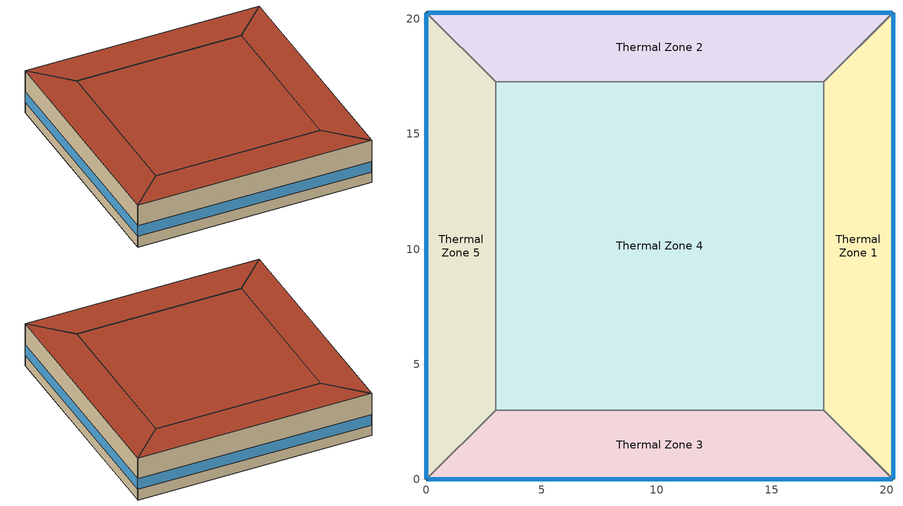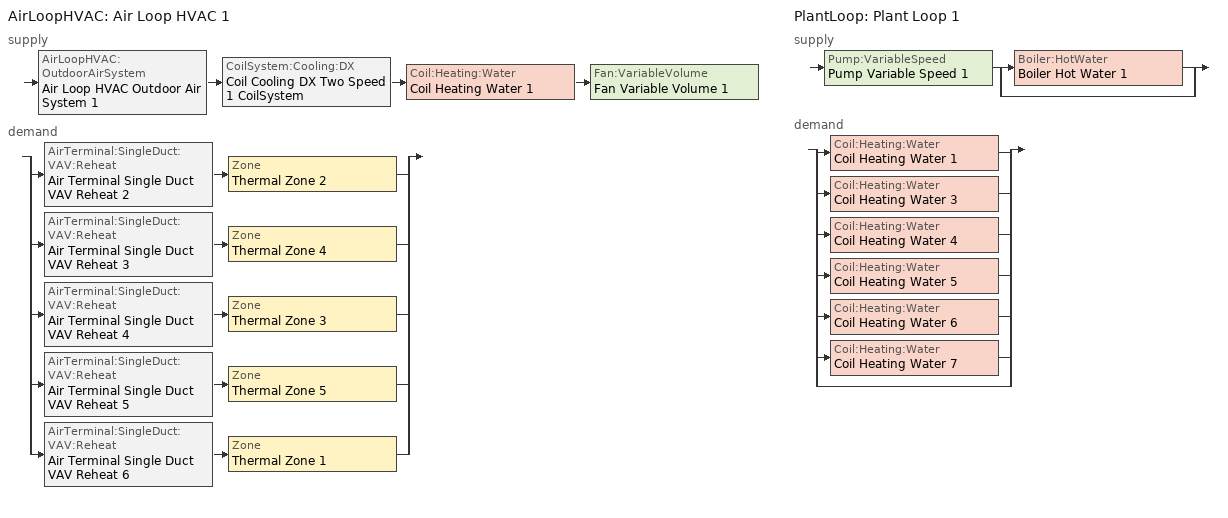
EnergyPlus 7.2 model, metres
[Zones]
Thermal Zone 3
 floor ground (000_ExtSlabCarpet_4in_ClimateZone 1-8): 20.27,0 0,0 3,3 17.27,3 z0
 wall outside (ASHRAE_189.1-2009_ExtWall_SteelFrame_ClimateZone 4-8): 0,0 20.27,0 z0:4
 wall to Thermal Zone 5 (000_Interior Wall): 3,3 0,0 z0:4
 wall to Thermal Zone 4 (000_Interior Wall): 17.27,3 3,3 z0:4
 wall to Thermal Zone 1 (000_Interior Wall): 20.27,0 17.27,3 z0:4
 window (ASHRAE_189.1-2009_ExtWindow_ClimateZone 4-5): 0.03,0 20.25,0 z1:2
 roof outside (ASHRAE_189.1-2009_ExtRoof_IEAD_ClimateZone 2-5): 17.27,3 3,3 0,0 20.27,0 z4
Thermal Zone 2
 floor ground (000_ExtSlabCarpet_4in_ClimateZone 1-8): 0,20.27 20.27,20.27 17.27,17.27 3,17.27 z0
 wall outside (ASHRAE_189.1-2009_ExtWall_SteelFrame_ClimateZone 4-8): 20.27,20.27 0,20.27 z0:4
 wall to Thermal Zone 5 (000_Interior Wall): 0,20.27 3,17.27 z0:4
 wall to Thermal Zone 4 (000_Interior Wall): 3,17.27 17.27,17.27 z0:4
 wall to Thermal Zone 1 (000_Interior Wall): 17.27,17.27 20.27,20.27 z0:4
 window (ASHRAE_189.1-2009_ExtWindow_ClimateZone 4-5): 20.25,20.27 0.03,20.27 z1:2
 roof outside (ASHRAE_189.1-2009_ExtRoof_IEAD_ClimateZone 2-5): 3,17.27 17.27,17.27 20.27,20.27 0,20.27 z4
Thermal Zone 1
 floor ground (000_ExtSlabCarpet_4in_ClimateZone 1-8): 20.27,20.27 20.27,0 17.27,3 17.27,17.27 z0
 wall outside (ASHRAE_189.1-2009_ExtWall_SteelFrame_ClimateZone 4-8): 20.27,0 20.27,20.27 z0:4
 wall to Thermal Zone 4 (000_Interior Wall): 17.27,17.27 17.27,3 z0:4
 window (ASHRAE_189.1-2009_ExtWindow_ClimateZone 4-5): 20.27,0.03 20.27,20.25 z1:2
 roof outside (ASHRAE_189.1-2009_ExtRoof_IEAD_ClimateZone 2-5): 17.27,17.27 17.27,3 20.27,0 20.27,20.27 z4
Thermal Zone 4
 floor ground (000_ExtSlabCarpet_4in_ClimateZone 1-8): 3,3 3,17.27 17.27,17.27 17.27,3 z0
 wall to Thermal Zone 5 (000_Interior Wall): 3,17.27 3,3 z0:4
 roof outside (ASHRAE_189.1-2009_ExtRoof_IEAD_ClimateZone 2-5): 17.27,3 17.27,17.27 3,17.27 3,3 z4
Thermal Zone 5
 floor ground (000_ExtSlabCarpet_4in_ClimateZone 1-8): 0,0 0,20.27 3,17.27 3,3 z0
 wall outside (ASHRAE_189.1-2009_ExtWall_SteelFrame_ClimateZone 4-8): 0,20.27 0,0 z0:4
 window (ASHRAE_189.1-2009_ExtWindow_ClimateZone 4-5): 0,20.25 0,0.03 z1:2
 roof outside (ASHRAE_189.1-2009_ExtRoof_IEAD_ClimateZone 2-5): 3,3 3,17.27 0,20.27 0,0 z4
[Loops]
AirLoopHVAC 'Air Loop HVAC 1'
 supply: AirLoopHVAC:OutdoorAirSystem 'Air Loop HVAC Outdoor Air System 1' > CoilSystem:Cooling:DX 'Coil Cooling DX Two Speed 1 CoilSystem' > Coil:Heating:Water 'Coil Heating Water 1' > Fan:VariableVolume 'Fan Variable Volume 1'
 demand: split
  | AirTerminal:SingleDuct:VAV:Reheat 'Air Terminal Single Duct VAV Reheat 2' > Zone 'Thermal Zone 2'
  | AirTerminal:SingleDuct:VAV:Reheat 'Air Terminal Single Duct VAV Reheat 3' > Zone 'Thermal Zone 4'
  | AirTerminal:SingleDuct:VAV:Reheat 'Air Terminal Single Duct VAV Reheat 4' > Zone 'Thermal Zone 3'
  | AirTerminal:SingleDuct:VAV:Reheat 'Air Terminal Single Duct VAV Reheat 5' > Zone 'Thermal Zone 5'
  | AirTerminal:SingleDuct:VAV:Reheat 'Air Terminal Single Duct VAV Reheat 6' > Zone 'Thermal Zone 1'
PlantLoop 'Plant Loop 1'
 supply: Pump:VariableSpeed 'Pump Variable Speed 1' > split
  | Boiler:HotWater 'Boiler Hot Water 1'
  | bypass
 demand: split
  | Coil:Heating:Water 'Coil Heating Water 1'
  | Coil:Heating:Water 'Coil Heating Water 3'
  | Coil:Heating:Water 'Coil Heating Water 4'
  | Coil:Heating:Water 'Coil Heating Water 5'
  | Coil:Heating:Water 'Coil Heating Water 6'
  | Coil:Heating:Water 'Coil Heating Water 7'
  | bypass
[Site:Location]
BOISE_ID_USA Design_Conditions: Latitude {deg}=43.57; Longitude {deg}=-116.22; Time Zone {hr}=-7; Elevation {m}=874
[SizingPeriod:DesignDay] Day of Month=21; Dry-Bulb Temperature Range Modifier Type=DefaultMultipliers; Barometric Pressure {Pa}=91257; Rain Indicator=No; Snow Indicator=No; Daylight Saving Time Indicator=No
Name | Month | Day Type | Maximum Dry-Bulb Temperature {C} | Daily Dry-Bulb Temperature Range {deltaC} | Humidity Condition Type | Wetbulb or DewPoint at Maximum Dry-Bulb {C} | Wind Speed {m/s} | Wind Direction {deg} | Solar Model Indicator | Sky Clearness | Enthalpy at Maximum Dry-Bulb {J/kg} | ASHRAE Clear Sky Optical Depth for Beam Irradiance (taub) | ASHRAE Clear Sky Optical Depth for Diffuse Irradiance (taud)
BOISE Ann Htg Wind 99% Condns WS=>MCDB | 12 | WinterDesignDay | 5.2 | 0 | Wetbulb | 5.2 | 9.9 | 120 | ASHRAEClearSky | 0
BOISE Ann Hum_n 99% Condns DP=>MCDB | 12 | WinterDesignDay | -10.7 | 0 | Dewpoint | -15.3 | 2.3 | 120 | ASHRAEClearSky | 0
BOISE Ann Clg .4% Condns Enth=>MDB | 7 | SummerDesignDay | 33.2 | 16.7 | Enthalpy |  | 4.2 | 330 | ASHRAETau |  | 57400 | 0.398 | 2.125
BOISE Ann Htg 99.6% Condns DB | 12 | WinterDesignDay | -16.3 | 0 | Wetbulb | -16.3 | 2.3 | 120 | ASHRAEClearSky | 0
BOISE Ann Hum_n 99.6% Condns DP=>MCDB | 12 | WinterDesignDay | -15.7 | 0 | Dewpoint | -19.6 | 2.3 | 120 | ASHRAEClearSky | 0
BOISE Ann Clg 1% Condns WB=>MDB | 7 | SummerDesignDay | 32.2 | 16.7 | Wetbulb | 18.3 | 4.2 | 330 | ASHRAETau |  |  | 0.398 | 2.125
BOISE Ann Htg 99% Condns DB | 12 | WinterDesignDay | -11.9 | 0 | Wetbulb | -11.9 | 2.3 | 120 | ASHRAEClearSky | 0
BOISE Ann Clg 1% Condns DB=>MWB | 7 | SummerDesignDay | 35 | 16.7 | Wetbulb | 17.3 | 4.2 | 330 | ASHRAETau |  |  | 0.398 | 2.125
BOISE Ann Clg .4% Condns DB=>MWB | 7 | SummerDesignDay | 36.7 | 16.7 | Wetbulb | 17.9 | 4.2 | 330 | ASHRAETau |  |  | 0.398 | 2.125
BOISE Ann Clg .4% Condns WB=>MDB | 7 | SummerDesignDay | 33.2 | 16.7 | Wetbulb | 19.1 | 4.2 | 330 | ASHRAETau |  |  | 0.398 | 2.125
BOISE Ann Clg 2% Condns WB=>MDB | 7 | SummerDesignDay | 31.1 | 16.7 | Wetbulb | 17.5 | 4.2 | 330 | ASHRAETau |  |  | 0.398 | 2.125
BOISE Ann Clg 2% Condns DP=>MDB | 7 | SummerDesignDay | 21.8 | 16.7 | Dewpoint | 11.9 | 4.2 | 330 | ASHRAETau |  |  | 0.398 | 2.125
BOISE Ann Clg 2% Condns Enth=>MDB | 7 | SummerDesignDay | 31 | 16.7 | Enthalpy |  | 4.2 | 330 | ASHRAETau |  | 52300 | 0.398 | 2.125
BOISE Ann Clg .4% Condns DP=>MDB | 7 | SummerDesignDay | 22.4 | 16.7 | Dewpoint | 14.3 | 4.2 | 330 | ASHRAETau |  |  | 0.398 | 2.125
BOISE Ann Clg 1% Condns Enth=>MDB | 7 | SummerDesignDay | 32.1 | 16.7 | Enthalpy |  | 4.2 | 330 | ASHRAETau |  | 54800 | 0.398 | 2.125
BOISE Ann Clg 1% Condns DP=>MDB | 7 | SummerDesignDay | 22.4 | 16.7 | Dewpoint | 13 | 4.2 | 330 | ASHRAETau |  |  | 0.398 | 2.125
BOISE Ann Htg Wind 99.6% Condns WS=>MCDB | 12 | WinterDesignDay | 5.1 | 0 | Wetbulb | 5.1 | 11 | 120 | ASHRAEClearSky | 0
BOISE Ann Clg 2% Condns DB=>MWB | 7 | SummerDesignDay | 33.3 | 16.7 | Wetbulb | 16.7 | 4.2 | 330 | ASHRAETau |  |  | 0.398 | 2.125
[Building]
Building 1
[Material] Thermal Absorptance=0.9
Name | Roughness | Thickness {m} | Conductivity {W/m-K} | Density {kg/m3} | Specific Heat {J/kg-K} | Solar Absorptance | Visible Absorptance
Wall Insulation [39] | MediumRough | 0.1184 | 0.045 | 265 | 836.8 | 0.7 | 0.7
MAT-CC05 4 HW CONCRETE | Rough | 0.1016 | 1.311 | 2240 | 836.8 | 0.7 | 0.7
1/2IN Gypsum | Smooth | 0.0127 | 0.16 | 784.9 | 830 | 0.92 | 0.92
Roof Insulation [21] | MediumRough | 0.2105 | 0.049 | 265 | 836.8 | 0.7 | 0.7
Roof Membrane | VeryRough | 0.0095 | 0.16 | 1121.29 | 1460 | 0.7 | 0.7
000_G01a 19mm gypsum board | MediumSmooth | 0.019 | 0.16 | 800 | 1090 | 0.7 | 0.7
Metal Decking | MediumSmooth | 0.0015 | 45.006 | 7680 | 418.4 | 0.7 | 0.3
[Material:AirGap]
000_F04 Wall air space resistance: Thermal Resistance {m2-K/W}=0.15
[Material:NoMass] Thermal Absorptance=0.9; Solar Absorptance=0.7
Name | Roughness | Thermal Resistance {m2-K/W} | Visible Absorptance
CP02 CARPET PAD | VeryRough | 0.2165 | 0.8
MAT-SHEATH | Rough | 0.3626 | 0.7
[WindowMaterial:Glazing]
Theoretical Glass [207]: Optical Data Type=SpectralAverage; Thickness {m}=0.003; Solar Transmittance at Normal Incidence=0.3311; Front Side Solar Reflectance at Normal Incidence=0.6189; Back Side Solar Reflectance at Normal Incidence=0.6189; Visible Transmittance at Normal Incidence=0.44; Front Side Visible Reflectance at Normal Incidence=0.51; Back Side Visible Reflectance at Normal Incidence=0.51; Infrared Transmittance at Normal Incidence=0; Front Side Infrared Hemispherical Emissivity=0.9; Back Side Infrared Hemispherical Emissivity=0.9; Conductivity {W/m-K}=0.0133; Dirt Correction Factor for Solar and Visible Transmittance=1; Solar Diffusing=No
[Construction]
000_ExtSlabCarpet_4in_ClimateZone 1-8: MAT-CC05 4 HW CONCRETE, CP02 CARPET PAD
ASHRAE_189.1-2009_ExtWall_SteelFrame_ClimateZone 4-8: MAT-SHEATH, Wall Insulation [39], 1/2IN Gypsum
ASHRAE_189.1-2009_ExtRoof_IEAD_ClimateZone 2-5: Roof Membrane, Roof Insulation [21], Metal Decking
ASHRAE_189.1-2009_ExtWindow_ClimateZone 4-5: Theoretical Glass [207]
000_Interior Wall: 000_G01a 19mm gypsum board, 000_F04 Wall air space resistance, 000_G01a 19mm gypsum board
[AirLoopHVAC]
Air Loop HVAC 1: Design Supply Air Flow Rate {m3/s}=AutoSize
[Sizing:System]
Air Loop HVAC 1: Type of Load to Size On=Sensible; Design Outdoor Air Flow Rate {m3/s}=Autosize; Minimum System Air Flow Ratio=0.3; Preheat Design Temperature {C}=7; Preheat Design Humidity Ratio {kgWater/kgDryAir}=0.008; Precool Design Temperature {C}=12.8; Precool Design Humidity Ratio {kgWater/kgDryAir}=0.008; Central Cooling Design Supply Air Temperature {C}=12.8; Central Heating Design Supply Air Temperature {C}=12.8; Sizing Option=NonCoincident; 100% Outdoor Air in Cooling=Yes; 100% Outdoor Air in Heating=Yes; Central Cooling Design Supply Air Humidity Ratio {kgWater/kgDryAir}=0.0085; Central Heating Design Supply Air Humidity Ratio {kgWater/kgDryAir}=0.008; Cooling Design Air Flow Method=DesignDay; Cooling Design Air Flow Rate {m3/s}=0; Heating Design Air Flow Method=DesignDay; Heating Design Air Flow Rate {m3/s}=0; System Outdoor Air Method=ZoneSum
[Controller:WaterCoil]
Controller Water Coil 1: Control Variable=Temperature; Action=Normal; Actuator Variable=Flow; Controller Convergence Tolerance {deltaC}=Autosize; Maximum Actuated Flow {m3/s}=Autosize; Minimum Actuated Flow {m3/s}=1e-07
[AvailabilityManager:Scheduled]
Name | Schedule
AvailabilityManager:Scheduled {5a6228bb-ee00-4b9c-a01a-59cd7c53cb94} | Schedule:Compact {59e51998-8a9e-4e9c-80d3-26176cfb7f23}
AvailabilityManager:Scheduled {ff42150d-23bf-4878-8df0-f65c735986b8} | Schedule:Compact {776b6902-9e66-497a-8300-74d547e1387d}
[Controller:OutdoorAir]
Controller Outdoor Air 1: Minimum Outdoor Air Flow Rate {m3/s}=Autosize; Maximum Outdoor Air Flow Rate {m3/s}=Autosize; Economizer Control Type=FixedDryBulb; Economizer Control Action Type=ModulateFlow; Economizer Maximum Limit Dry-Bulb Temperature {C}=30; Economizer Maximum Limit Enthalpy {J/kg}=64000; Economizer Minimum Limit Dry-Bulb Temperature {C}=-100; Lockout Type=NoLockout; Minimum Limit Type=FixedMinimum; High Humidity Control=No; Control High Indoor Humidity Based on Outdoor Humidity Ratio=Yes; Heat Recovery Bypass Control Type=BypassWhenOAFlowGreaterThanMinimum
[SetpointManager:MixedAir] Control Variable=Temperature
Setpoint Manager Mixed Air 3; Setpoint Manager Mixed Air 2; Setpoint Manager Mixed Air 1
[CoilSystem:Cooling:DX]
Coil Cooling DX Two Speed 1 CoilSystem: Availability Schedule=Always_On; Cooling Coil=Coil Cooling DX Two Speed 1
[Coil:Cooling:DX:TwoSpeed]
Coil Cooling DX Two Speed 1: Availability Schedule=Always_On; Rated High Speed Total Cooling Capacity {W}=Autosize; Rated High Speed Sensible Heat Ratio=Autosize; Rated High Speed COP {W/W}=5.5; Rated High Speed Air Flow Rate {m3/s}=Autosize; Total Cooling Capacity Function of Temperature Curve=Curve Biquadratic 1; Total Cooling Capacity Function of Flow Fraction Curve=Curve Quadratic 1; Energy Input Ratio Function of Temperature Curve=Curve Biquadratic 2; Energy Input Ratio Function of Flow Fraction Curve=Curve Quadratic 2; Part Load Fraction Correlation Curve=Curve Quadratic 3; Rated Low Speed Total Cooling Capacity {W}=Autosize; Rated Low Speed Sensible Heat Ratio=0.69; Rated Low Speed COP {W/W}=6.6; Rated Low Speed Air Flow Rate {m3/s}=Autosize; Low Speed Total Cooling Capacity Function of Temperature Curve=Curve Biquadratic 3; Low Speed Energy Input Ratio Function of Temperature Curve=Curve Biquadratic 4; Condenser Type=AirCooled; High Speed Evaporative Condenser Effectiveness=0; Low Speed Evaporative Condenser Effectiveness=0; Basin Heater Capacity {W/K}=10; Basin Heater Setpoint Temperature {C}=2
[Coil:Heating:Water] Availability Schedule=Always_On; U-Factor Times Area Value {W/K}=Autosize; Maximum Water Flow Rate {m3/s}=Autosize; Performance Input Method=UFactorTimesAreaAndDesignWaterFlowRate; Rated Capacity {W}=Autosize; Rated Inlet Water Temperature {C}=82.2; Rated Inlet Air Temperature {C}=16.6; Rated Outlet Water Temperature {C}=71.1; Rated Outlet Air Temperature {C}=32.2; Rated Ratio for Air and Water Convection=0.5
Coil Heating Water 1; Coil Heating Water 3; Coil Heating Water 4; Coil Heating Water 5; Coil Heating Water 6; Coil Heating Water 7
[Fan:VariableVolume]
Fan Variable Volume 1: Availability Schedule=Always_On; Fan Efficiency=0.5; Pressure Rise {Pa}=500; Maximum Flow Rate {m3/s}=AutoSize; Fan Power Minimum Flow Rate Input Method=FixedFlowRate; Fan Power Minimum Flow Fraction=0; Fan Power Minimum Air Flow Rate {m3/s}=0; Motor Efficiency=0.93; Motor In Airstream Fraction=1; Fan Power Coefficient 1=0.0407599; Fan Power Coefficient 2=0.088045; Fan Power Coefficient 3=-0.0729261; Fan Power Coefficient 4=0.94374; Fan Power Coefficient 5=0
[SetpointManager:Scheduled] Control Variable=Temperature
Name | Schedule
Setpoint Manager Scheduled 1 | Deck_Temperature
Setpoint Manager Scheduled 2 | Hot_Water_Temperature
[AirTerminal:SingleDuct:VAV:Reheat] Availability Schedule=Always_On; Maximum Air Flow Rate {m3/s}=Autosize; Zone Minimum Air Flow Input Method=Constant; Constant Minimum Air Flow Fraction=0.3; Fixed Minimum Air Flow Rate {m3/s}=0.3; Maximum Hot Water or Steam Flow Rate {m3/s}=Autosize; Minimum Hot Water or Steam Flow Rate {m3/s}=0; Convergence Tolerance=0.001; Damper Heating Action=Normal; Maximum Flow per Zone Floor Area During Reheat {m3/s-m2}=Autocalculate; Maximum Flow Fraction During Reheat=Autocalculate; Maximum Reheat Air Temperature {C}=35
Name | Reheat Coil
Air Terminal Single Duct VAV Reheat 2 | Coil Heating Water 3
Air Terminal Single Duct VAV Reheat 3 | Coil Heating Water 4
Air Terminal Single Duct VAV Reheat 4 | Coil Heating Water 5
Air Terminal Single Duct VAV Reheat 5 | Coil Heating Water 6
Air Terminal Single Duct VAV Reheat 6 | Coil Heating Water 7
[PlantLoop]
Plant Loop 1: Fluid Type=Water; Plant Equipment Operation Scheme=Plant Loop 1 Operation Scheme List; Maximum Loop Temperature {C}=100; Minimum Loop Temperature {C}=0; Maximum Loop Flow Rate {m3/s}=Autosize; Minimum Loop Flow Rate {m3/s}=0; Plant Loop Volume {m3}=Autocalculate; Load Distribution Scheme=Optimal
[PlantEquipmentOperationSchemes]
Plant Loop 1 Operation Scheme List: Control Scheme Object Type 1=PlantEquipmentOperation:HeatingLoad; Control Scheme Name 1=Plant Loop 1 Heating Operation Scheme; Control Scheme Schedule Name 1=Plant Loop 1 On Schedule
[PlantEquipmentOperation:HeatingLoad]
Plant Loop 1 Heating Operation Scheme: Load Range Lower Limit 1 {W}=0; Load Range Upper Limit 1 {W}=1000000000; Range Equipment List Name 1=Plant Loop 1 Heating Equipment List
[PlantEquipmentList]
Plant Loop 1 Heating Equipment List: Boiler:HotWater, Boiler Hot Water 1
[Sizing:Plant]
Plant Loop 1: Loop Type=Heating; Design Loop Exit Temperature {C}=82; Loop Design Temperature Difference {deltaC}=11
[Pump:VariableSpeed]
Pump Variable Speed 1: Rated Flow Rate {m3/s}=Autosize; Rated Pump Head {Pa}=179352; Rated Power Consumption {W}=Autosize; Motor Efficiency=0.9; Fraction of Motor Inefficiencies to Fluid Stream=0; Coefficient 1 of the Part Load Performance Curve=0; Coefficient 2 of the Part Load Performance Curve=1; Coefficient 3 of the Part Load Performance Curve=0; Coefficient 4 of the Part Load Performance Curve=0; Minimum Flow Rate {m3/s}=0; Pump Control Type=Intermittent
[Boiler:HotWater]
Boiler Hot Water 1: Fuel Type=NaturalGas; Nominal Capacity {W}=Autosize; Nominal Thermal Efficiency=0.66; Design Water Outlet Temperature {C}=82; Design Water Flow Rate {m3/s}=Autosize; Minimum Part Load Ratio=0; Maximum Part Load Ratio=1; Optimum Part Load Ratio=1; Water Outlet Upper Temperature Limit {C}=99; Boiler Flow Mode=ConstantFlow; Parasitic Electric Load {W}=0; Sizing Factor=1
[Zone]
Thermal Zone 3; Thermal Zone 2; Thermal Zone 1; Thermal Zone 4; Thermal Zone 5
[ZoneControl:Thermostat] Control Object Type 1=ThermostatSetpoint:DualSetpoint; Control Name 1=Thermostat Setpoint Dual Setpoint 1
Name | Zone or ZoneList | Control Type Schedule
Thermal Zone 3 Thermostat | Thermal Zone 3 | Thermal Zone 3 Thermostat Schedule
Thermal Zone 2 Thermostat | Thermal Zone 2 | Thermal Zone 2 Thermostat Schedule
Thermal Zone 1 Thermostat | Thermal Zone 1 | Thermal Zone 1 Thermostat Schedule
Thermal Zone 4 Thermostat | Thermal Zone 4 | Thermal Zone 4 Thermostat Schedule
Thermal Zone 5 Thermostat | Thermal Zone 5 | Thermal Zone 5 Thermostat Schedule
[ThermostatSetpoint:DualSetpoint]
Thermostat Setpoint Dual Setpoint 1: Heating Setpoint Temperature Schedule=Heating Sch; Cooling Setpoint Temperature Schedule=Cooling Sch
[Zone equipment]
Thermal Zone 3: Air Terminal Single Duct VAV Reheat 4
Thermal Zone 2: Air Terminal Single Duct VAV Reheat 2
Thermal Zone 1: Air Terminal Single Duct VAV Reheat 6
Thermal Zone 4: Air Terminal Single Duct VAV Reheat 3
Thermal Zone 5: Air Terminal Single Duct VAV Reheat 5
[Sizing:Zone] Zone Cooling Design Supply Air Temperature Input Method=SupplyAirTemperature; Zone Cooling Design Supply Air Temperature {C}=14; Zone Heating Design Supply Air Temperature Input Method=SupplyAirTemperature; Zone Heating Design Supply Air Temperature {C}=40; Zone Cooling Design Supply Air Humidity Ratio {kgWater/kgDryAir}=0.0085; Zone Heating Design Supply Air Humidity Ratio {kgWater/kgDryAir}=0.008; Cooling Design Air Flow Method=DesignDay; Cooling Design Air Flow Rate {m3/s}=0; Cooling Minimum Air Flow per Zone Floor Area {m3/s-m2}=0.000762; Cooling Minimum Air Flow {m3/s}=0; Cooling Minimum Air Flow Fraction=0; Heating Design Air Flow Method=DesignDay; Heating Design Air Flow Rate {m3/s}=0; Heating Maximum Air Flow per Zone Floor Area {m3/s-m2}=0.002032; Heating Maximum Air Flow {m3/s}=0.141576; Heating Maximum Air Flow Fraction=0.3
Thermal Zone 3; Thermal Zone 2; Thermal Zone 1; Thermal Zone 4; Thermal Zone 5
[Schedule:Day:Interval]
Always_On_Default; Always_On_Winter_Design_Day; Always_On_Summer_Design_Day: No, 24:00, 1
Hot_Water_Temperature_Winter_Design_Day; Hot_Water_Temperature_Default; Hot_Water_Temperature_Summer_Design_Day: No, 24:00, 67
Deck_Temperature_Summer_Design_Day; Deck_Temperature_Default; Deck_Temperature_Winter_Design_Day: No, 24:00, 12.8
Cooling Sch Default: No, 24:00, 28
Heating Sch Default: No, 24:00, 24
[Schedule:Week:Daily]
Schedule:Week:Daily {0f8e10a8-9c20-42be-a5fa-a2919f05e77c}: Deck_Temperature_Default, Deck_Temperature_Default, Deck_Temperature_Default, Deck_Temperature_Default, Deck_Temperature_Default, Deck_Temperature_Default, Deck_Temperature_Default, Deck_Temperature_Default, Deck_Temperature_Summer_Design_Day, Deck_Temperature_Winter_Design_Day, Deck_Temperature_Default, Deck_Temperature_Default
Schedule:Week:Daily {2999d84f-d41c-4a4b-861d-160ee0a32af3}: Always_On_Default, Always_On_Default, Always_On_Default, Always_On_Default, Always_On_Default, Always_On_Default, Always_On_Default, Always_On_Default, Always_On_Summer_Design_Day, Always_On_Winter_Design_Day, Always_On_Default, Always_On_Default
Schedule:Week:Daily {c725d8df-c41c-4fca-baef-86d18efdaa3d}: Cooling Sch Default, Cooling Sch Default, Cooling Sch Default, Cooling Sch Default, Cooling Sch Default, Cooling Sch Default, Cooling Sch Default, Cooling Sch Default, Cooling Sch Default, Cooling Sch Default, Cooling Sch Default, Cooling Sch Default
Schedule:Week:Daily {6813b06f-5911-4048-91fb-80255378b775}: Heating Sch Default, Heating Sch Default, Heating Sch Default, Heating Sch Default, Heating Sch Default, Heating Sch Default, Heating Sch Default, Heating Sch Default, Heating Sch Default, Heating Sch Default, Heating Sch Default, Heating Sch Default
Schedule:Week:Daily {ca491d89-12d1-4452-aa9e-e6fe1d30135b}: Hot_Water_Temperature_Default, Hot_Water_Temperature_Default, Hot_Water_Temperature_Default, Hot_Water_Temperature_Default, Hot_Water_Temperature_Default, Hot_Water_Temperature_Default, Hot_Water_Temperature_Default, Hot_Water_Temperature_Default, Hot_Water_Temperature_Summer_Design_Day, Hot_Water_Temperature_Winter_Design_Day, Hot_Water_Temperature_Default, Hot_Water_Temperature_Default
[Schedule:Year]
Deck_Temperature: Schedule:Week:Daily {0f8e10a8-9c20-42be-a5fa-a2919f05e77c}, 1, 1, 12, 31
Always_On: Schedule:Week:Daily {2999d84f-d41c-4a4b-861d-160ee0a32af3}, 1, 1, 12, 31
Cooling Sch: Schedule:Week:Daily {c725d8df-c41c-4fca-baef-86d18efdaa3d}, 1, 1, 12, 31
Heating Sch: Schedule:Week:Daily {6813b06f-5911-4048-91fb-80255378b775}, 1, 1, 12, 31
Hot_Water_Temperature: Schedule:Week:Daily {ca491d89-12d1-4452-aa9e-e6fe1d30135b}, 1, 1, 12, 31
[Schedule:Compact]
Schedule:Compact {59e51998-8a9e-4e9c-80d3-26176cfb7f23}; Schedule:Compact {776b6902-9e66-497a-8300-74d547e1387d}; Plant Loop 1 On Schedule: Through: 12/31, For: AllDays, Until: 24:00, 1
Thermal Zone 3 Thermostat Schedule; Thermal Zone 2 Thermostat Schedule; Thermal Zone 1 Thermostat Schedule; Thermal Zone 4 Thermostat Schedule; Thermal Zone 5 Thermostat Schedule: Through: 12/31, For: AllDays, Until: 24:00, 4
[Curve:Biquadratic]
Name | Coefficient1 Constant | Coefficient2 x | Coefficient3 x**2 | Coefficient4 y | Coefficient5 y**2 | Coefficient6 x*y | Minimum Value of x {BasedOnField A2} | Maximum Value of x {BasedOnField A2} | Minimum Value of y {BasedOnField A3} | Maximum Value of y {BasedOnField A3}
Curve Biquadratic 1 | 0.42415 | 0.04426 | -0.00042 | 0.00333 | -8e-05 | -0.00021 | 17 | 22 | 13 | 46
Curve Biquadratic 2 | 1.23649 | -0.02431 | 0.00057 | -0.01434 | 0.00063 | -0.00038 | 17 | 22 | 13 | 46
Curve Biquadratic 3; Curve Biquadratic 4 | 0 | 0 | 0 | 0 | 0 | 0 | 0 | 1 | 0 | 1
[Curve:Quadratic]
Name | Coefficient1 Constant | Coefficient2 x | Coefficient3 x**2 | Minimum Value of x {BasedOnField A2} | Maximum Value of x {BasedOnField A2}
Curve Quadratic 1 | 0.77136 | 0.34053 | -0.11088 | 0.75918 | 1.13877
Curve Quadratic 2 | 1.2055 | -0.32953 | 0.12308 | 0.75918 | 1.13877
Curve Quadratic 3 | 0.771 | 0.229 | 0 | 0 | 1
